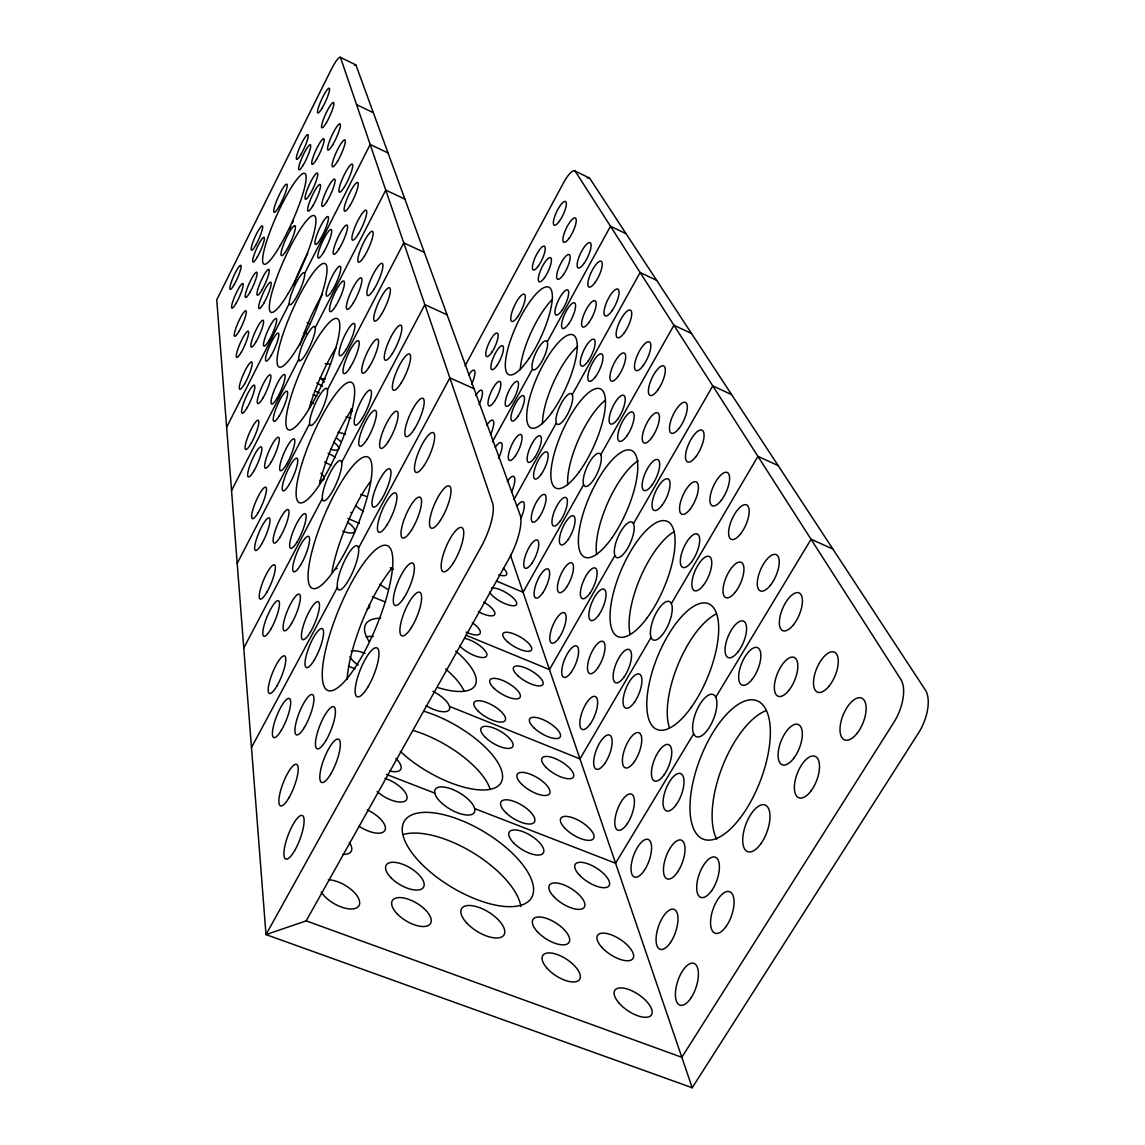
<?xml version="1.0" encoding="UTF-8"?>
<svg xmlns="http://www.w3.org/2000/svg" width="1145" height="1145" viewBox="0 0 1145 1145"><rect width="100%" height="100%" fill="white"/><g stroke="black" fill="none" stroke-linecap="round" stroke-linejoin="round"><path stroke-width="1.5" d="M226.638 427.214L289.284 303.497A17.49 3.249 -66 0 1 296.083 283.058A17.49 3.249 -66 0 1 304.599 273.526L370.193 144.499L388.055 152.972M231.548 490.561L298.731 359.287A18.735 3.736 -66.2 0 1 305.973 337.131A18.735 3.736 -66.2 0 1 315.19 327.441L315.247 327.728A18.735 3.736 -66.2 0 1 308.177 349.84A18.735 3.736 -66.2 0 1 298.816 359.802L298.788 359.573M315.219 327.556L385.765 190.113L404.872 199.087M237.201 563.397L309.637 423.593A20.166 4.322 -66.5 0 1 317.365 399.419A20.166 4.322 -66.5 0 1 327.413 389.643L327.47 389.973A20.166 4.322 -66.5 0 1 319.927 414.132A20.166 4.322 -66.5 0 1 309.737 424.18L309.68 423.936M327.441 389.772L403.77 242.897L424.323 252.401M243.77 648.013L322.332 498.533A21.855 5.067 -66.8 0 1 330.619 471.94A21.855 5.067 -66.8 0 1 341.654 462.179L341.74 462.58A21.855 5.067 -66.8 0 1 333.639 489.173A21.855 5.067 -66.8 0 1 322.446 499.22L322.389 498.919M341.682 462.337L424.852 304.642L447.08 314.775M251.485 747.513L337.389 587.442A23.873 6.011 -67.4 0 0 349.826 577.982A23.873 6.011 -67.4 0 0 358.528 548.054L449.856 377.879L474.059 388.699M465.07 365.856L563.569 182.742A18.692 5.038 -64.4 0 1 575.391 171.478L900.9 679.5A32.933 15.944 -67.4 0 1 893.873 722.323L681.833 1057.307L306.187 920.866L265.998 934.592L216.748 299.847L330.733 70.546A19.322 3.106 -65.2 0 1 340.58 57.765L492.622 503.199A34.937 10.362 -66.9 0 1 481.1 546.924L265.998 934.592L692.224 1087.75L918.591 732.829A32.804 16.259 -67.5 0 0 925.375 690.063L589.861 178.491A18.649 5.152 -64.3 0 0 587.428 178.005M492.407 441.77L532.497 369.048A15.844 4.609 -65.5 0 0 545.75 352.903A15.844 4.609 -65.5 0 0 541.299 344.001A15.844 4.609 -65.5 0 0 532.382 368.819M513.876 499.678L556.313 422.963A16.846 5.224 -65.7 0 1 561.594 402.825A16.846 5.224 -65.7 0 1 572.171 394.481L572.314 394.753A16.846 5.224 -65.7 0 1 567.233 414.848A16.846 5.224 -65.7 0 1 556.527 423.45L556.398 423.178M572.257 394.653L640.141 272.524L656.686 280.368M306.187 920.866L508.967 558.76A34.794 10.763 -67 0 0 520.173 515.093L356.038 65.251A19.279 3.235 -65.1 0 0 354.42 65.179M583.692 484.95L583.836 485.265A17.991 5.968 -66.1 0 0 595.543 476.649A17.991 5.968 -66.1 0 0 600.824 454.88L600.667 454.565A17.991 5.968 -66.1 0 0 589.102 462.909A17.991 5.968 -66.1 0 0 583.592 484.707L523.079 592.266L496.744 581.173M600.753 454.751L673.918 325.252L691.537 333.51M614.994 555.769L615.151 556.126A19.322 6.87 -66.6 0 0 628.033 547.582A19.322 6.87 -66.6 0 0 633.528 523.837L633.342 523.48A19.322 6.87 -66.6 0 0 620.619 531.738A19.322 6.87 -66.6 0 0 614.865 555.497L549.471 669.596L465.772 635.146M633.457 523.694L712.777 385.894L731.598 394.596M651.219 637.779L651.405 638.18A20.853 8.001 -67.2 0 0 665.717 629.836A20.853 8.001 -67.2 0 0 671.414 603.73L671.213 603.315A20.853 8.001 -67.2 0 0 657.087 611.373A20.853 8.001 -67.2 0 0 651.076 637.436L579.971 758.906L449.441 706.365A20.853 8.001 29.5 0 0 432.939 691.265M671.342 603.572L757.933 456.354L778.142 465.557M832.873 549.013L811.061 539.266L715.754 697.205A22.685 9.403 -68.2 0 1 709.785 726.617A22.685 9.403 -68.2 0 1 693.655 733.831L615.581 863.23L474.66 808.599A22.685 9.418 30.5 0 1 457.485 812.75A22.685 9.418 30.5 0 1 434.785 793.141L386.423 774.392M348.366 666.132L354.964 668.766M372.368 596.702L385.564 602.127M347.923 518.513L359.43 523.365M307.118 322.647L310.367 324.092M356.596 104.667L373.356 112.697M626.086 233.723L610.485 226.252L547.238 341.883M340.251 57.307L355.694 64.793M574.79 170.92L589.246 177.919M715.754 697.219L715.611 696.919A22.685 9.403 -68.2 0 0 699.752 704.576A22.685 9.403 -68.2 0 0 693.484 733.444L693.655 733.831M510.384 555.082L692.224 1087.75M449.498 706.651L449.556 706.823A20.853 8.001 29.5 0 1 426.14 705.721M474.66 808.599L474.574 808.27A22.685 9.418 30.5 0 0 452.075 789.234A22.685 9.418 30.5 0 0 434.699 792.741L434.785 793.141M304.627 273.626L304.656 273.769A17.49 3.249 -66 0 1 298.001 294.151A17.49 3.249 -66 0 1 289.356 303.94L289.327 303.754M358.528 548.054L358.485 547.868A23.873 6.011 -67.4 0 0 346.262 557.458A23.873 6.011 -67.4 0 0 337.317 586.97L337.389 587.442M347.121 679.5A78.017 21.426 -67.8 0 1 392.506 567.562M331.964 572.142A71.09 17.934 -67.1 0 1 370.422 481.558M319.498 483.906A65.365 15.214 -66.6 0 1 351.973 409.08M403.584 834.433A74.01 32.733 31.2 0 1 473.601 853.097A74.01 32.733 31.2 0 1 520.918 906.539M349.225 842.334A21.698 9.89 29.5 0 1 342.985 854.37M328.329 879.746A22.585 10.706 30.1 0 1 356.839 895.519A22.585 10.706 30.1 0 1 349.082 908.872A22.585 10.706 30.1 0 1 321.215 891.984M367.244 809.93A21.011 9.26 29.8 0 1 384.992 830.225A21.011 9.26 29.8 0 1 359.158 826.275M384.92 778.328A20.252 8.616 29.8 0 1 406.561 799.625A20.252 8.616 29.8 0 1 377.134 791.553M423.993 711.288A67.941 27.079 30 0 1 495.957 759.636A67.941 27.079 30 0 1 478.209 789.778A67.941 27.079 30 0 1 400.364 751.449M395.855 758.505A19.766 8.215 29.5 0 1 389.758 770.986M413.231 730.51A67.741 27.652 30 0 1 489.96 788.562M455.696 651.033A62.689 23.143 29.2 0 1 475.375 684.939A62.689 23.143 29.2 0 1 438.063 687.644M369.205 641.572A62.689 23.143 29.2 0 1 380.712 618.214M464.526 638.252A16.946 6.026 29.6 0 1 484.678 650.203A16.946 6.026 29.6 0 1 480.299 657.316A16.946 6.026 29.6 0 1 459.789 645.952M358.156 665.088A18.206 6.97 28.7 0 1 349.883 656.586M351.071 651.419A18.206 6.97 28.7 0 1 365.055 653.466M369.234 604.574A17.218 6.24 28.3 0 1 367.087 609.04M366.2 636.777A62.517 23.63 29.2 0 1 373.299 636.448M445.634 668.995A62.517 23.63 29.2 0 1 464.04 690.95M716.698 839.142A74.01 32.733 -68.9 0 1 722.051 767.479A74.01 32.733 -68.9 0 1 766.191 710.601M669.295 727.318A67.741 27.652 -67.7 0 1 678.241 664.086A67.741 27.652 -67.7 0 1 716.455 613.849M630.122 634.23A62.517 23.63 -66.9 0 1 640.384 577.452A62.517 23.63 -66.9 0 1 674.405 531.538M309.25 408.264A60.542 13.067 -66.3 0 1 336.201 347.336M387.969 589.46A58.238 19.995 28.6 0 1 379.596 584.251M472.298 622.694A16.602 5.797 29.4 0 1 480.056 633.614A16.602 5.797 29.4 0 1 466.158 632.126M483.777 602.141A16.13 5.467 29.4 0 1 494.683 614.564A16.13 5.467 29.4 0 1 478.367 611.645M491.563 587.843A15.744 5.21 29.5 0 1 513.218 597.933A15.744 5.21 29.5 0 1 509.754 605.276A15.744 5.21 29.5 0 1 489.545 592.122M335.499 569.494A16.874 5.983 28.2 0 1 336.043 568.95M336.83 568.535A16.874 5.983 28.2 0 1 337.288 568.378M347.736 522.306A16.03 5.396 27.9 0 1 354.564 531.709A16.03 5.396 27.9 0 1 342.713 531.137M390.259 567.791A58.08 20.424 28.6 0 1 393.451 569.251M596.631 554.223A58.08 20.424 -66.3 0 1 607.752 502.769A58.08 20.424 -66.3 0 1 638.209 460.719M299.818 345.561A56.406 11.335 -66.1 0 1 322.561 294.108M293.607 285.148A52.813 9.919 -65.9 0 1 307.762 253.102M289.699 229.072A49.679 8.745 -65.7 0 1 290.887 226.281M292.118 223.49A49.679 8.745 -65.7 0 1 293.378 220.713M363.552 511.5A54.402 17.433 28.2 0 1 355.651 505.804M503.399 568.321A15.314 4.923 29.3 0 1 498.748 574.833M351.028 512.33A15.729 5.195 27.8 0 1 350.914 512.631M323.391 479.841A15.415 4.981 27.5 0 1 320.085 480.356M320.915 473.186A15.415 4.981 27.5 0 1 324.064 479.14M331.334 465.171A14.999 4.709 27.6 0 1 324.608 461.979M328.114 453.32A14.999 4.709 27.6 0 1 335.342 457.37M360.532 494.397A54.273 17.819 28.2 0 1 366.285 496.386M352.173 411.241A15.844 4.609 27.8 0 1 350.9 409.094M340.781 441.555A51.053 15.329 27.9 0 1 336.687 438.077M346.033 416.98A51.053 15.329 27.9 0 1 350.928 418.226M333.696 442.07A14.742 4.551 27.5 0 1 330.519 449.255M313.501 403.527A14.098 4.151 27.4 0 1 310.667 401.68M313.057 394.724A14.098 4.151 27.4 0 1 316.893 396.156M338.033 432.252A50.938 15.672 27.9 0 1 345.489 434.213M321.101 378.523A48.004 13.883 27.6 0 1 325.166 379.167M302.38 339.407A13.096 3.564 27.2 0 1 301.679 338.992M304.298 332.623A13.096 3.564 27.2 0 1 306.488 333.596M324.436 382.029A48.104 13.583 27.7 0 1 320.099 377.521M325.051 363.666A48.104 13.583 27.7 0 1 330.619 364.267M319.255 392.778A13.869 4.022 27.3 0 1 314.603 390.86M316.721 382.931A13.869 4.022 27.3 0 1 322.475 386.395M567.705 484.678A54.273 17.805 -65.9 0 1 605.19 400.321M516.796 506.505A14.728 4.566 -66.7 0 1 524.109 503.185A14.728 4.566 -66.7 0 1 520.603 518.842M542.458 423.65A50.938 15.672 -65.6 0 1 577.71 346.277M495.227 447.351A13.84 4.036 -66.3 0 1 501.954 443.831A13.84 4.036 -66.3 0 1 498.562 458.301M507.221 481.587A14.355 4.337 -66.5 0 1 514.506 477.436A14.355 4.337 -66.5 0 1 511.429 492.25M486.625 425.496A13.511 3.836 -66.2 0 1 493.423 420.959A13.511 3.836 -66.2 0 1 490.561 434.542M468.792 374.816A12.767 3.421 -65.9 0 1 474.817 371.123A12.767 3.421 -65.9 0 1 471.597 384.205M475.662 395.555A13.067 3.592 -66 0 1 482.245 391.017A13.067 3.592 -66 0 1 479.097 404.571M520.259 369.835A48.004 13.883 -65.3 0 1 551.876 299.918M295.381 226.553L295.353 226.424A16.416 2.862 -65.8 0 0 287.323 235.87A16.416 2.862 -65.8 0 0 281.04 254.877L281.069 255.034A16.416 2.862 -65.8 0 0 289.098 245.431A16.416 2.862 -65.8 0 0 295.381 226.553M281.327 730.338A21.025 5.21 -68.4 0 0 289.528 698.579A21.025 5.21 -68.4 0 0 273.727 725.057A21.025 5.21 -68.4 0 0 281.327 730.338M314.345 659.906A21.011 5.267 -67.9 0 0 322.289 628.677A21.011 5.267 -67.9 0 0 306.216 655.684A21.011 5.267 -67.9 0 0 314.345 659.906M387.01 524.925A21.326 5.51 -67 0 0 395.755 493.066A21.326 5.51 -67 0 0 378.838 519.744A21.326 5.51 -67 0 0 387.01 524.925M411.384 627.56A23.558 6.684 -67.7 0 0 419.871 592.323A23.558 6.684 -67.7 0 0 401.051 622.25A23.558 6.684 -67.7 0 0 411.384 627.56M440.41 520.36A22.943 6.383 -66.8 0 0 449.47 486.053A22.943 6.383 -66.8 0 0 430.821 514.678A22.943 6.383 -66.8 0 0 440.41 520.36M424.466 464.913A21.669 5.711 -66.5 0 0 433.382 432.724A21.669 5.711 -66.5 0 0 415.878 459.875A21.669 5.711 -66.5 0 0 424.466 464.913M453.119 563.297A23.93 6.942 -67.1 0 0 461.879 527.587A23.93 6.942 -67.1 0 0 442.356 557.873A23.93 6.942 -67.1 0 0 453.119 563.297M294.551 850.792A23.286 6.255 -69.3 0 0 302.452 815.583A23.286 6.255 -69.3 0 0 285.005 845.425A23.286 6.255 -69.3 0 0 294.551 850.792M411.542 530.02A22.17 5.954 -66.9 0 0 420.043 497.188A22.17 5.954 -66.9 0 0 402.267 525.44A22.17 5.954 -66.9 0 0 411.542 530.02M404.371 597.132A22.9 6.326 -67.4 0 0 412.701 563.125A22.9 6.326 -67.4 0 0 394.452 592.452A22.9 6.326 -67.4 0 0 404.371 597.132M367.702 687.329A26.335 7.242 -68.1 0 0 377.034 647.941A26.335 7.242 -68.1 0 0 356.453 681.661A26.335 7.242 -68.1 0 0 367.702 687.329M325.924 740.557A22.571 6.011 -68.5 0 0 333.825 706.794A22.571 6.011 -68.5 0 0 316.564 735.891A22.571 6.011 -68.5 0 0 325.924 740.557M304.398 727.433A21.698 5.568 -68.4 0 0 312.657 694.671A21.698 5.568 -68.4 0 0 296.183 722.037A21.698 5.568 -68.4 0 0 304.398 727.433M357.483 663.871A78.289 20.61 -67.7 0 0 388.141 546.079A78.289 20.61 -67.7 0 0 327.026 644.163A78.289 20.61 -67.7 0 0 357.483 663.871M330.533 774.378A23.229 6.34 -68.8 0 0 338.72 739.284A23.229 6.34 -68.8 0 0 320.943 768.796A23.229 6.34 -68.8 0 0 330.533 774.378M288.926 797.807A22.299 5.797 -68.9 0 0 296.712 764.373A22.299 5.797 -68.9 0 0 279.981 793.127A22.299 5.797 -68.9 0 0 288.926 797.807M300.548 565.158A19.193 4.451 -67.3 0 0 308.735 536.49A19.193 4.451 -67.3 0 0 294.108 560.635A19.193 4.451 -67.3 0 0 300.548 565.158M401.022 383.203A19.808 4.766 -66.1 0 0 409.638 354.063A19.808 4.766 -66.1 0 0 393.823 379.067A19.808 4.766 -66.1 0 0 401.022 383.203M310.381 632.154A20.481 5.024 -67.7 0 0 318.31 601.769A20.481 5.024 -67.7 0 0 302.652 628.09A20.481 5.024 -67.7 0 0 310.381 632.154M339.65 561.794A71.319 17.247 -67.1 0 0 367.96 457.041A71.319 17.247 -67.1 0 0 312.556 549.185A71.319 17.247 -67.1 0 0 339.65 561.794M367.373 438.893A19.508 4.623 -66.5 0 0 375.431 410.411A19.508 4.623 -66.5 0 0 360.074 435.572A19.508 4.623 -66.5 0 0 367.373 438.893M270.993 628.848A19.193 4.408 -67.7 0 0 278.407 600.724A19.193 4.408 -67.7 0 0 263.965 625.871A19.193 4.408 -67.7 0 0 270.993 628.848M276.775 686.241A20.224 4.852 -68.1 0 0 284.719 655.999A20.224 4.852 -68.1 0 0 269.504 681.776A20.224 4.852 -68.1 0 0 276.775 686.241M291.56 623.467A19.766 4.68 -67.7 0 0 299.332 594.241A19.766 4.68 -67.7 0 0 284.332 619.746A19.766 4.68 -67.7 0 0 291.56 623.467M414.461 428.903A20.853 5.281 -66.3 0 0 422.92 398.36A20.853 5.281 -66.3 0 0 406.146 425.067A20.853 5.281 -66.3 0 0 414.461 428.903M388.312 441.555A20.209 4.966 -66.4 0 0 397.2 411.413A20.209 4.966 -66.4 0 0 381.17 436.445A20.209 4.966 -66.4 0 0 388.312 441.555M381.543 499.349A20.796 5.253 -66.8 0 0 389.686 468.863A20.796 5.253 -66.8 0 0 373.227 495.699A20.796 5.253 -66.8 0 0 381.543 499.349M289.384 484.22A17.69 3.793 -66.9 0 0 297.027 458.286A17.69 3.793 -66.9 0 0 283.588 481.057A17.69 3.793 -66.9 0 0 289.384 484.22M381.5 314.217A18.248 4.036 -65.8 0 0 389.558 287.796A18.248 4.036 -65.8 0 0 375.145 311.311A18.248 4.036 -65.8 0 0 381.5 314.217M297.228 541.8A18.764 4.251 -67.2 0 0 305.372 513.819A18.764 4.251 -67.2 0 0 291.102 537.391A18.764 4.251 -67.2 0 0 297.228 541.8M322.718 479.741A65.566 14.627 -66.6 0 0 351.916 382.645A65.566 14.627 -66.6 0 0 301.45 465.185A65.566 14.627 -66.6 0 0 322.718 479.741M350.255 367.302A17.991 3.936 -66.1 0 0 358.528 340.795A17.991 3.936 -66.1 0 0 344.545 363.38A17.991 3.936 -66.1 0 0 350.255 367.302M261.647 544.032A17.676 3.764 -67.2 0 0 269.275 517.955A17.676 3.764 -67.2 0 0 256.022 540.597A17.676 3.764 -67.2 0 0 261.647 544.032M267.014 591.922A18.535 4.122 -67.5 0 0 274.414 564.814A18.535 4.122 -67.5 0 0 260.473 589.045A18.535 4.122 -67.5 0 0 267.014 591.922M280.325 536.719A18.163 3.979 -67.2 0 0 288.297 509.711A18.163 3.979 -67.2 0 0 274.585 532.597A18.163 3.979 -67.2 0 0 280.325 536.719M392.306 353.605A19.121 4.437 -65.9 0 0 401.008 325.337A19.121 4.437 -65.9 0 0 385.851 349.211A19.121 4.437 -65.9 0 0 392.306 353.605M369.449 366.529A18.578 4.194 -66.1 0 0 377.75 339.278A18.578 4.194 -66.1 0 0 363.151 362.822A18.578 4.194 -66.1 0 0 369.449 366.529M362.206 418.397A19.064 4.423 -66.4 0 0 370.608 390.245A19.064 4.423 -66.4 0 0 355.666 414.247A19.064 4.423 -66.4 0 0 362.206 418.397M397.057 913.724A22.256 10.319 31 0 0 430.406 923.686A22.256 10.319 31 0 0 406.847 898.753A22.256 10.319 31 0 0 397.057 913.724M618.729 1002.719A22.056 9.69 34 0 0 651.147 1015.286A22.056 9.69 34 0 0 629.55 989.795A22.056 9.69 34 0 0 618.729 1002.719M553.593 896.421A20.61 8.688 32.3 0 0 584.064 907.484A20.61 8.688 32.3 0 0 562.954 884.555A20.61 8.688 32.3 0 0 553.593 896.421M537.52 931.858A21.383 9.346 32.6 0 0 568.979 942.478A21.383 9.346 32.6 0 0 546.494 918.39A21.383 9.346 32.6 0 0 537.52 931.858M467.017 923.299A24.918 11.221 31.9 0 0 503.957 934.95A24.918 11.221 31.9 0 0 477.522 906.94A24.918 11.221 31.9 0 0 467.017 923.299M390.889 877.643A21.669 9.804 30.6 0 0 423.392 887.432A21.669 9.804 30.6 0 0 400.335 863.487A21.669 9.804 30.6 0 0 390.889 877.643M420.931 863.301A74.253 32.089 31.1 0 0 531.151 898.367A74.253 32.089 31.1 0 0 451.574 816.9A74.253 32.089 31.1 0 0 420.931 863.301M546.637 967.754A21.984 9.818 33.1 0 0 579.298 979.862A21.984 9.818 33.1 0 0 557.658 954.687A21.984 9.818 33.1 0 0 546.637 967.754M601.64 947.115A21.14 9.003 33.2 0 0 632.741 958.837A21.14 9.003 33.2 0 0 611.43 934.893A21.14 9.003 33.2 0 0 601.64 947.115M579.656 875.338A19.995 8.158 32.3 0 0 608.954 885.858A19.995 8.158 32.3 0 0 587.9 863.831A19.995 8.158 32.3 0 0 579.656 875.338M513.575 842.877A19.966 8.244 31.5 0 0 543.145 853.168A19.966 8.244 31.5 0 0 522.163 831.399A19.966 8.244 31.5 0 0 513.575 842.877M505.775 812.606A19.494 7.872 31.1 0 0 534.4 822.053A19.494 7.872 31.1 0 0 513.089 801.085A19.494 7.872 31.1 0 0 505.775 812.606M521.834 784.311A18.835 7.357 31 0 0 549.514 793.786A18.835 7.357 31 0 0 529.004 773.748A18.835 7.357 31 0 0 521.834 784.311M485.251 737.28A18.32 7.013 30.4 0 0 512.502 746.969A18.32 7.013 30.4 0 0 493.051 727.805A18.32 7.013 30.4 0 0 485.251 737.28M546.108 767.422A18.32 6.956 31.1 0 0 573.158 777.369A18.32 6.956 31.1 0 0 553.765 758.004A18.32 6.956 31.1 0 0 546.108 767.422M564.871 828.236A19.265 7.629 31.7 0 0 593.325 838.841A19.265 7.629 31.7 0 0 573.373 818.002A19.265 7.629 31.7 0 0 564.871 828.236M478.453 711.417A17.919 6.713 30.1 0 0 505.002 720.663A17.919 6.713 30.1 0 0 485.58 702.114A17.919 6.713 30.1 0 0 478.453 711.417M494.139 688.403A17.375 6.312 30.1 0 0 519.873 697.634A17.375 6.312 30.1 0 0 501.138 679.844A17.375 6.312 30.1 0 0 494.139 688.403M518.012 675.894A16.932 5.983 30.2 0 0 542.787 684.581A16.932 5.983 30.2 0 0 523.909 667.335A16.932 5.983 30.2 0 0 518.012 675.894M534.057 727.919A17.719 6.526 30.7 0 0 560.062 737.151A17.719 6.526 30.7 0 0 540.698 718.716A17.719 6.526 30.7 0 0 534.057 727.919M857.061 733.358A22.585 10.706 -67.8 0 0 861.87 698.192A22.585 10.706 -67.8 0 0 840.287 725.415A22.585 10.706 -67.8 0 0 857.061 733.358M644.463 870.143A19.995 8.158 -70 0 0 648.184 839.457A19.995 8.158 -70 0 0 631.253 865.105A19.995 8.158 -70 0 0 644.463 870.143M676.323 804.563A19.966 8.244 -69.2 0 0 680.86 773.662A19.966 8.244 -69.2 0 0 663.384 798.437A19.966 8.244 -69.2 0 0 676.323 804.563M810.832 791.166A22.256 10.319 -68.7 0 0 815.312 756.416A22.256 10.319 -68.7 0 0 794.644 783.481A22.256 10.319 -68.7 0 0 810.832 791.166M829.109 686.055A21.698 9.89 -67.2 0 0 834.648 652.292A21.698 9.89 -67.2 0 0 813.909 678.026A21.698 9.89 -67.2 0 0 829.109 686.055M740.371 817.745A74.253 32.089 -68.8 0 0 758.706 701.542A74.253 32.089 -68.8 0 0 691.394 790.622A74.253 32.089 -68.8 0 0 740.371 817.745M793.499 624.741A20.553 8.888 -66.6 0 0 799.31 593.038A20.553 8.888 -66.6 0 0 779.845 617.541A20.553 8.888 -66.6 0 0 793.499 624.741M670.469 942.521A21.14 9.003 -70.9 0 0 674.276 909.459A21.14 9.003 -70.9 0 0 656.271 935.894A21.14 9.003 -70.9 0 0 670.469 942.521M677.768 871.774A20.61 8.673 -70 0 0 681.289 840.129A20.61 8.673 -70 0 0 663.656 866.579A20.61 8.673 -70 0 0 677.768 871.774M711.66 890.653A21.383 9.346 -70.3 0 0 715.582 857.29A21.383 9.346 -70.3 0 0 696.904 883.911A21.383 9.346 -70.3 0 0 711.66 890.653M690.764 998.311A22.056 9.69 -71.7 0 0 694.342 963.532A22.056 9.69 -71.7 0 0 675.579 990.912A22.056 9.69 -71.7 0 0 690.764 998.311M789.249 689.862A21.011 9.26 -67.5 0 0 794.301 657.473A21.011 9.26 -67.5 0 0 774.707 683.064A21.011 9.26 -67.5 0 0 789.249 689.862M793.857 758.147A21.669 9.804 -68.3 0 0 798.38 724.57A21.669 9.804 -68.3 0 0 778.357 751.163A21.669 9.804 -68.3 0 0 793.857 758.147M760.652 844.037A24.918 11.221 -69.6 0 0 765.418 805.135A24.918 11.221 -69.6 0 0 742.99 835.836A24.918 11.221 -69.6 0 0 760.652 844.037M726.059 926.548A21.984 9.804 -70.8 0 0 730.081 891.898A21.984 9.804 -70.8 0 0 710.787 918.834A21.984 9.804 -70.8 0 0 726.059 926.548M752.265 679.228A20.252 8.616 -67.5 0 0 757.875 647.827A20.252 8.616 -67.5 0 0 739.126 672.015A20.252 8.616 -67.5 0 0 752.265 679.228M664.229 774.635A19.494 7.872 -68.8 0 0 668.766 744.694A19.494 7.872 -68.8 0 0 651.763 769.096A19.494 7.872 -68.8 0 0 664.229 774.635M770.499 585.152A19.823 8.273 -66.3 0 0 776.467 554.738A19.823 8.273 -66.3 0 0 757.833 578.397A19.823 8.273 -66.3 0 0 770.499 585.152M634.473 761.525A18.835 7.357 -68.7 0 0 638.996 732.757A18.835 7.357 -68.7 0 0 622.751 756.53A18.835 7.357 -68.7 0 0 634.473 761.525M634.273 702.429A18.32 7.013 -68.1 0 0 639.597 674.219A18.32 7.013 -68.1 0 0 623.553 696.589A18.32 7.013 -68.1 0 0 634.273 702.429M740.443 534.042A18.878 7.5 -65.9 0 0 746.941 505.074A18.878 7.5 -65.9 0 0 729.293 527.244A18.878 7.5 -65.9 0 0 740.443 534.042M604.975 763.214A18.32 6.956 -68.8 0 0 609.712 735.147A18.32 6.956 -68.8 0 0 594.055 758.104A18.32 6.956 -68.8 0 0 604.975 763.214M627.388 823.541A19.265 7.629 -69.5 0 0 631.41 794.129A19.265 7.629 -69.5 0 0 615.065 818.804A19.265 7.629 -69.5 0 0 627.388 823.541M691.05 707.61A67.941 27.079 -67.7 0 0 708.898 603.887A67.941 27.079 -67.7 0 0 648.285 688.288A67.941 27.079 -67.7 0 0 691.05 707.61M737.924 652.006A19.766 8.215 -67.2 0 0 743.892 621.334A19.766 8.215 -67.2 0 0 725.601 644.692A19.766 8.215 -67.2 0 0 737.924 652.006M735.419 592.022A19.236 7.786 -66.5 0 0 741.43 562.467A19.236 7.786 -66.5 0 0 723.597 585.41A19.236 7.786 -66.5 0 0 735.419 592.022M703.359 585.353A18.606 7.285 -66.6 0 0 709.571 556.685A18.606 7.285 -66.6 0 0 692.525 578.669A18.606 7.285 -66.6 0 0 703.359 585.353M623.939 677.167A17.919 6.713 -67.8 0 0 629.378 649.63A17.919 6.713 -67.8 0 0 613.691 671.5A17.919 6.713 -67.8 0 0 623.939 677.167M721.493 500.007A18.263 7.013 -65.7 0 0 727.318 472.527A18.263 7.013 -65.7 0 0 710.487 494.898A18.263 7.013 -65.7 0 0 721.493 500.007M597.69 668.079A17.375 6.312 -67.8 0 0 603.043 641.515A17.375 6.312 -67.8 0 0 588.029 662.869A17.375 6.312 -67.8 0 0 597.69 668.079M598.907 614.779A16.946 6.026 -67.3 0 0 604.073 589.203A16.946 6.026 -67.3 0 0 589.403 610.428A16.946 6.026 -67.3 0 0 598.907 614.779M695.931 456.612A17.461 6.398 -65.4 0 0 702.186 430.248A17.461 6.398 -65.4 0 0 686.198 451.259A17.461 6.398 -65.4 0 0 695.931 456.612M571.326 672.058A16.932 5.983 -67.9 0 0 576.822 646.081A16.932 5.983 -67.9 0 0 562.324 666.733A16.932 5.983 -67.9 0 0 571.326 672.058M590.491 723.626A17.719 6.526 -68.4 0 0 595.429 696.575A17.719 6.526 -68.4 0 0 580.286 718.716A17.719 6.526 -68.4 0 0 590.491 723.626M647.211 617.727A62.689 23.143 -66.9 0 0 668.136 521.805A62.689 23.143 -66.9 0 0 612.346 597.418A62.689 23.143 -66.9 0 0 647.211 617.727M691.652 561.78A18.206 6.97 -66.4 0 0 697.448 534.1A18.206 6.97 -66.4 0 0 680.917 556.212A18.206 6.97 -66.4 0 0 691.652 561.78M690.478 508.681A17.762 6.641 -65.9 0 0 696.303 481.888A17.762 6.641 -65.9 0 0 680.159 503.614A17.762 6.641 -65.9 0 0 690.478 508.681M662.211 505.059A17.218 6.24 -66 0 0 668.208 478.996A17.218 6.24 -66 0 0 652.707 499.864A17.218 6.24 -66 0 0 662.211 505.059M279.366 415.664A16.416 3.278 -66.5 0 0 287.152 391.332A16.416 3.278 -66.5 0 0 274.829 411.885A16.416 3.278 -66.5 0 0 279.366 415.664M364.382 256.194A16.932 3.464 -65.6 0 0 372.612 231.362A16.932 3.464 -65.6 0 0 359.458 252.53A16.932 3.464 -65.6 0 0 364.382 256.194M286.536 464.312A17.332 3.65 -66.8 0 0 294.151 438.921A17.332 3.65 -66.8 0 0 281.012 461.177A17.332 3.65 -66.8 0 0 286.536 464.312M310.066 407.276A60.699 12.552 -66.3 0 0 337.46 318.739A60.699 12.552 -66.3 0 0 291.002 396.642A60.699 12.552 -66.3 0 0 310.066 407.276M336.1 305.386A16.688 3.378 -65.9 0 0 343.858 281.126A16.688 3.378 -65.9 0 0 330.977 302.48A16.688 3.378 -65.9 0 0 336.1 305.386M254.09 470.595A16.388 3.263 -66.8 0 0 261.217 446.836A16.388 3.263 -66.8 0 0 248.952 468.248A16.388 3.263 -66.8 0 0 254.09 470.595M258.255 512.502A17.118 3.549 -67 0 0 265.84 487.24A17.118 3.549 -67 0 0 253.045 509.096A17.118 3.549 -67 0 0 258.255 512.502M271.208 461.936A16.817 3.435 -66.8 0 0 278.65 437.347A16.817 3.435 -66.8 0 0 265.998 459.002A16.817 3.435 -66.8 0 0 271.208 461.936M374.086 289.112A17.676 3.793 -65.7 0 0 382.23 263.379A17.676 3.793 -65.7 0 0 368.361 285.864A17.676 3.793 -65.7 0 0 374.086 289.112M353.419 302.767A17.204 3.592 -65.8 0 0 361.205 277.906A17.204 3.592 -65.8 0 0 347.794 300.104A17.204 3.592 -65.8 0 0 353.419 302.767M346.334 349.096A17.604 3.764 -66.1 0 0 354.206 323.491A17.604 3.764 -66.1 0 0 340.509 346.119A17.604 3.764 -66.1 0 0 346.334 349.096M507.664 641.901A16.416 5.639 29.9 0 0 531.495 649.988A16.416 5.639 29.9 0 0 512.645 633.486A16.416 5.639 29.9 0 0 507.664 641.901M590.019 593.096A16.602 5.797 -67.1 0 0 595.285 568.063A16.602 5.797 -67.1 0 0 580.93 588.831A16.602 5.797 -67.1 0 0 590.019 593.096M679.185 428.187A16.932 6.011 -65.2 0 0 685.712 402.553A16.932 6.011 -65.2 0 0 670.283 422.648A16.932 6.011 -65.2 0 0 679.185 428.187M566.603 587.07A16.13 5.467 -67.1 0 0 571.77 562.839A16.13 5.467 -67.1 0 0 557.973 583.149A16.13 5.467 -67.1 0 0 566.603 587.07M567.906 539.91A15.772 5.238 -66.7 0 0 573.702 515.966A15.772 5.238 -66.7 0 0 560.105 535.13A15.772 5.238 -66.7 0 0 567.906 539.91M657.717 390.116A16.245 5.525 -65.1 0 0 663.742 365.956A16.245 5.525 -65.1 0 0 649.115 385.922A16.245 5.525 -65.1 0 0 657.717 390.116M542.802 592.738A15.744 5.21 -67.2 0 0 548.083 568.993A15.744 5.21 -67.2 0 0 534.729 588.659A15.744 5.21 -67.2 0 0 542.802 592.738M558.889 638.023A16.416 5.639 -67.6 0 0 564.499 612.861A16.416 5.639 -67.6 0 0 550.473 632.813A16.416 5.639 -67.6 0 0 558.889 638.023M611.63 538.279A58.238 19.98 -66.3 0 0 631.868 450.643A58.238 19.98 -66.3 0 0 580.773 522.449A58.238 19.98 -66.3 0 0 611.63 538.279M652.192 484.85A16.874 5.983 -65.9 0 0 657.803 459.632A16.874 5.983 -65.9 0 0 642.731 480.599A16.874 5.983 -65.9 0 0 652.192 484.85M651.476 438.048A16.502 5.711 -65.5 0 0 657.96 413.016A16.502 5.711 -65.5 0 0 643.104 432.552A16.502 5.711 -65.5 0 0 651.476 438.048M626.816 436.002A16.03 5.396 -65.6 0 0 632.598 412.114A16.03 5.396 -65.6 0 0 618.4 431.951A16.03 5.396 -65.6 0 0 626.816 436.002M271.107 355.565A15.329 2.862 -66.3 0 0 278.421 333.166A15.329 2.862 -66.3 0 0 266.971 352.703A15.329 2.862 -66.3 0 0 271.107 355.565M350.055 205.427A15.787 3.006 -65.5 0 0 357.812 182.527A15.787 3.006 -65.5 0 0 345.647 202.565A15.787 3.006 -65.5 0 0 350.055 205.427M276.918 398.46A16.102 3.149 -66.4 0 0 284.661 374.601A16.102 3.149 -66.4 0 0 272.61 394.71A16.102 3.149 -66.4 0 0 276.918 398.46M297.643 347.565A56.549 10.877 -66.1 0 0 325.566 263.994A56.549 10.877 -66.1 0 0 282.93 334.34A56.549 10.877 -66.1 0 0 297.643 347.565M323.863 251.886A15.572 2.934 -65.7 0 0 331.163 229.515A15.572 2.934 -65.7 0 0 319.24 249.753A15.572 2.934 -65.7 0 0 323.863 251.886M247.134 407.692A15.3 2.848 -66.5 0 0 254.405 385.221A15.3 2.848 -66.5 0 0 243.083 404.657A15.3 2.848 -66.5 0 0 247.134 407.692M251.156 443.373A15.915 3.077 -66.7 0 0 258.269 420.272A15.915 3.077 -66.7 0 0 246.39 440.982A15.915 3.077 -66.7 0 0 251.156 443.373M262.906 398.088A15.658 2.977 -66.5 0 0 270.478 374.916A15.658 2.977 -66.5 0 0 258.842 394.51A15.658 2.977 -66.5 0 0 262.906 398.088M358.471 233.852A16.431 3.263 -65.5 0 0 366.128 210.222A16.431 3.263 -65.5 0 0 353.347 231.476A16.431 3.263 -65.5 0 0 358.471 233.852M339.178 248.665A16.03 3.106 -65.6 0 0 347.121 225.15A16.03 3.106 -65.6 0 0 334.841 245.216A16.03 3.106 -65.6 0 0 339.178 248.665M332.279 290.444A16.373 3.249 -65.8 0 0 340.308 266.327A16.373 3.249 -65.8 0 0 327.785 286.751A16.373 3.249 -65.8 0 0 332.279 290.444M263.894 302.996A14.37 2.505 -66.1 0 0 270.792 282.242A14.37 2.505 -66.1 0 0 260.087 300.849A14.37 2.505 -66.1 0 0 263.894 302.996M337.589 161.187A14.799 2.633 -65.4 0 0 344.888 139.933A14.799 2.633 -65.4 0 0 333.596 158.969A14.799 2.633 -65.4 0 0 337.589 161.187M268.975 340.58A15.057 2.748 -66.2 0 0 276.26 318.568A15.057 2.748 -66.2 0 0 265.039 337.689A15.057 2.748 -66.2 0 0 268.975 340.58M288.311 293.277A52.942 9.518 -65.9 0 0 314.646 215.875A52.942 9.518 -65.9 0 0 274.972 282.758A52.942 9.518 -65.9 0 0 288.311 293.277M312.785 205.857A14.613 2.576 -65.6 0 0 320.228 184.517A14.613 2.576 -65.6 0 0 309.236 202.894A14.613 2.576 -65.6 0 0 312.785 205.857M241.423 351.973A14.341 2.505 -66.3 0 0 248.279 331.191A14.341 2.505 -66.3 0 0 237.688 349.712A14.341 2.505 -66.3 0 0 241.423 351.973M244.572 383.918A14.885 2.691 -66.4 0 0 251.8 362.02A14.885 2.691 -66.4 0 0 240.836 380.827A14.885 2.691 -66.4 0 0 244.572 383.918M256.065 341.74A14.656 2.619 -66.2 0 0 263.193 320.314A14.656 2.619 -66.2 0 0 252.329 338.977A14.656 2.619 -66.2 0 0 256.065 341.74M344.516 186.692A15.357 2.834 -65.4 0 0 352.316 164.236A15.357 2.834 -65.4 0 0 340.58 183.472A15.357 2.834 -65.4 0 0 344.516 186.692M327.227 200.919A14.999 2.719 -65.5 0 0 334.698 179.15A14.999 2.719 -65.5 0 0 323.305 198.199A14.999 2.719 -65.5 0 0 327.227 200.919M320.528 238.904A15.3 2.834 -65.7 0 0 328.085 216.634A15.3 2.834 -65.7 0 0 316.464 236.013A15.3 2.834 -65.7 0 0 320.528 238.904M322.103 108.117A13.597 2.204 -65.3 0 0 329.331 88.308A13.597 2.204 -65.3 0 0 319.183 105.326A13.597 2.204 -65.3 0 0 322.103 108.117M236.342 302.91A13.497 2.218 -66.1 0 0 242.883 283.488A13.497 2.218 -66.1 0 0 232.965 301.063A13.497 2.218 -66.1 0 0 236.342 302.91M255.764 245.116A13.325 2.147 -65.9 0 0 262.391 225.923A13.325 2.147 -65.9 0 0 252.558 243.169A13.325 2.147 -65.9 0 0 255.764 245.116M234.381 284.303A13.182 2.118 -66.1 0 0 240.851 265.339A13.182 2.118 -66.1 0 0 231.19 282.471A13.182 2.118 -66.1 0 0 234.381 284.303M316.764 158.969A14.098 2.39 -65.4 0 0 323.792 138.745A14.098 2.39 -65.4 0 0 313.143 156.965A14.098 2.39 -65.4 0 0 316.764 158.969M303.339 164.837A13.754 2.276 -65.5 0 0 310.481 144.814A13.754 2.276 -65.5 0 0 300.233 162.146A13.754 2.276 -65.5 0 0 303.339 164.837M310.367 193.619A14.37 2.49 -65.6 0 0 317.337 173.081A14.37 2.49 -65.6 0 0 306.474 191.773A14.37 2.49 -65.6 0 0 310.367 193.619M280.267 245.402A49.779 8.401 -65.8 0 0 304.999 173.539A49.779 8.401 -65.8 0 0 267.858 237.573A49.779 8.401 -65.8 0 0 280.267 245.402M250.082 292.089A13.783 2.304 -66.1 0 0 256.766 272.238A13.783 2.304 -66.1 0 0 246.576 290.143A13.783 2.304 -66.1 0 0 250.082 292.089M326.454 122.572A13.926 2.319 -65.3 0 0 333.581 102.492A13.926 2.319 -65.3 0 0 323.09 120.268A13.926 2.319 -65.3 0 0 326.454 122.572M300.963 154.403A13.54 2.204 -65.5 0 0 308.005 134.738A13.54 2.204 -65.5 0 0 297.929 151.856A13.54 2.204 -65.5 0 0 300.963 154.403M257.339 256.952A13.54 2.218 -65.9 0 0 264.109 237.344A13.54 2.218 -65.9 0 0 254.133 254.72A13.54 2.218 -65.9 0 0 257.339 256.952M279.022 206.63A15.472 2.533 -65.7 0 0 286.894 184.202A15.472 2.533 -65.7 0 0 275.444 203.924A15.472 2.533 -65.7 0 0 279.022 206.63M239.162 331.062A13.983 2.376 -66.2 0 0 245.989 310.739A13.983 2.376 -66.2 0 0 235.713 328.701A13.983 2.376 -66.2 0 0 239.162 331.062M262.076 289.714A14.141 2.433 -66 0 0 268.86 269.39A14.141 2.433 -66 0 0 258.341 287.753A14.141 2.433 -66 0 0 262.076 289.714M332.794 144.613A14.427 2.49 -65.3 0 0 340.036 123.86A14.427 2.49 -65.3 0 0 329.087 142.352A14.427 2.49 -65.3 0 0 332.794 144.613M560.206 521.089A15.486 5.038 -66.5 0 0 566.059 497.603A15.486 5.038 -66.5 0 0 552.734 516.366A15.486 5.038 -66.5 0 0 560.206 521.089M643.204 365.556A15.787 5.21 -65 0 0 649.473 341.954A15.787 5.21 -65 0 0 635.332 361.09A15.787 5.21 -65 0 0 643.204 365.556M539.123 517.383A15.071 4.78 -66.6 0 0 544.863 494.597A15.071 4.78 -66.6 0 0 532.024 512.989A15.071 4.78 -66.6 0 0 539.123 517.383M541.37 474.044A14.756 4.58 -66.2 0 0 546.938 451.96A14.756 4.58 -66.2 0 0 534.357 470.251A14.756 4.58 -66.2 0 0 541.37 474.044M624.068 333.095A15.186 4.809 -64.8 0 0 630.609 310.266A15.186 4.809 -64.8 0 0 617.112 328.3A15.186 4.809 -64.8 0 0 624.068 333.095M531.967 563.154A15.314 4.923 -67 0 0 537.377 540.096A15.314 4.923 -67 0 0 524.424 559.118A15.314 4.923 -67 0 0 531.967 563.154M579.127 471.955A54.402 17.433 -65.9 0 0 601.354 389.443A54.402 17.433 -65.9 0 0 554.051 454.25A54.402 17.433 -65.9 0 0 579.127 471.955M617.656 419.17A15.729 5.195 -65.5 0 0 623.868 395.469A15.729 5.195 -65.5 0 0 609.942 414.404A15.729 5.195 -65.5 0 0 617.656 419.17M618.214 376.233A15.415 4.966 -65.2 0 0 624.426 353.147A15.415 4.966 -65.2 0 0 610.786 371.781A15.415 4.966 -65.2 0 0 618.214 376.233M595.572 376.633A14.999 4.709 -65.3 0 0 601.884 354.063A14.999 4.709 -65.3 0 0 588.73 371.996A14.999 4.709 -65.3 0 0 595.572 376.633M534.615 457.542A14.513 4.423 -66.1 0 0 540.24 435.844A14.513 4.423 -66.1 0 0 527.902 453.778A14.513 4.423 -66.1 0 0 534.615 457.542M611.874 310.982A14.799 4.566 -64.8 0 0 617.885 289.127A14.799 4.566 -64.8 0 0 604.832 307.375A14.799 4.566 -64.8 0 0 611.874 310.982M515.493 455.681A14.141 4.208 -66.2 0 0 520.989 434.585A14.141 4.208 -66.2 0 0 509.067 452.161A14.141 4.208 -66.2 0 0 515.493 455.681M518.055 416.136A13.883 4.05 -65.9 0 0 523.408 395.655A13.883 4.05 -65.9 0 0 511.7 413.159A13.883 4.05 -65.9 0 0 518.055 416.136M595.056 282.529A14.27 4.236 -64.7 0 0 601.311 261.289A14.27 4.236 -64.7 0 0 588.831 278.521A14.27 4.236 -64.7 0 0 595.056 282.529M552.377 411.771A51.053 15.329 -65.6 0 0 573.688 335.242A51.053 15.329 -65.6 0 0 529.877 397.186A51.053 15.329 -65.6 0 0 552.377 411.771M588.015 361.276A14.742 4.551 -65.2 0 0 593.983 339.349A14.742 4.551 -65.2 0 0 581.13 357.412A14.742 4.551 -65.2 0 0 588.015 361.276M589.131 322.203A14.456 4.365 -65 0 0 595.099 300.791A14.456 4.365 -65 0 0 582.476 318.582A14.456 4.365 -65 0 0 589.131 322.203M568.621 323.92A14.098 4.151 -65.1 0 0 574.647 302.953A14.098 4.151 -65.1 0 0 562.467 320.099A14.098 4.151 -65.1 0 0 568.621 323.92M563.454 274.614A13.625 3.864 -64.8 0 0 569.237 254.605A13.625 3.864 -64.8 0 0 557.515 271.537A13.625 3.864 -64.8 0 0 563.454 274.614M544.619 277.548A13.296 3.678 -64.9 0 0 550.645 257.768A13.296 3.678 -64.9 0 0 539.309 273.855A13.296 3.678 -64.9 0 0 544.619 277.548M517.869 316.464A14.957 4.093 -65.3 0 0 524.424 294.279A14.957 4.093 -65.3 0 0 511.815 312.642A14.957 4.093 -65.3 0 0 517.869 316.464M562.009 310.281A13.869 4.022 -65 0 0 567.648 289.957A13.869 4.022 -65 0 0 555.726 307.332A13.869 4.022 -65 0 0 562.009 310.281M512.073 401.58A13.654 3.922 -65.8 0 0 517.468 381.414A13.654 3.922 -65.8 0 0 505.99 398.56A13.654 3.922 -65.8 0 0 512.073 401.58M584.165 263.221A13.926 4.022 -64.6 0 0 590.162 242.697A13.926 4.022 -64.6 0 0 578.053 259.829A13.926 4.022 -64.6 0 0 584.165 263.221M569.423 237.845A13.454 3.75 -64.6 0 0 575.42 218.008A13.454 3.75 -64.6 0 0 563.827 234.51A13.454 3.75 -64.6 0 0 569.423 237.845M538.551 265.697A13.096 3.564 -64.9 0 0 544.505 246.261A13.096 3.564 -64.9 0 0 533.384 262.176A13.096 3.564 -64.9 0 0 538.551 265.697M528.961 358.499A48.104 13.583 -65.4 0 0 549.185 287.338A48.104 13.583 -65.4 0 0 508.394 346.949A48.104 13.583 -65.4 0 0 528.961 358.499M494.554 401.208A13.325 3.736 -65.9 0 0 499.907 381.514A13.325 3.736 -65.9 0 0 488.772 398.26A13.325 3.736 -65.9 0 0 494.554 401.208M559.447 221.142A13.153 3.578 -64.5 0 0 565.659 201.592A13.153 3.578 -64.5 0 0 554.409 217.364A13.153 3.578 -64.5 0 0 559.447 221.142M491.921 352.116A12.896 3.492 -65.6 0 0 497.331 333.095A12.896 3.492 -65.6 0 0 486.596 349.225A12.896 3.492 -65.6 0 0 491.921 352.116M497.13 365.241A13.096 3.607 -65.7 0 0 502.669 345.819A13.096 3.607 -65.7 0 0 491.735 362.035A13.096 3.607 -65.7 0 0 497.13 365.241"/></g></svg>
